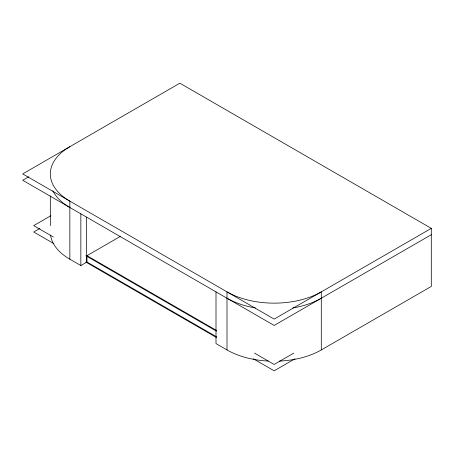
<?xml version="1.0" encoding="UTF-8"?>
<svg xmlns="http://www.w3.org/2000/svg" width="454" height="454" viewBox="0 0 454 454"><rect width="100%" height="100%" fill="white"/><g stroke="black" fill="none" stroke-linecap="round" stroke-linejoin="round"><path stroke-width="0.68" d="M28.84 176.731L22.7 180.272L274.148 325.444L431.3 234.712M50.893 215.712L33.698 225.638L53.328 236.971M39.844 228.447L33.698 231.988L53.941 243.679M86.345 256.033L120.736 236.182M50.525 235.013A66.676 38.494 0 0 0 69.848 259.211L80.846 265.562L86.975 262.02L216.598 336.862M431.3 228.362L274.148 319.094L22.7 173.922L179.852 83.19L431.3 228.362L431.3 286.429L321.29 349.943A66.676 38.494 0 0 1 279.375 361.1M293.795 353.116L274.148 364.46L254.518 353.127M295.026 358.756L274.148 370.81L253.292 358.768M86.975 255.67L216.598 330.506M85.84 255.738L216.49 331.17M85.84 262.094L216.49 337.521M268.263 361.066A66.676 38.494 0 0 1 227 349.943L216.002 343.593L216.002 291.871M321.29 349.943L321.29 291.871A66.676 38.494 0 0 1 227 291.871L227 349.943M86.975 256.379L86.975 262.02M86.345 217.046L86.345 262.384M80.846 213.845L80.846 265.562M69.848 259.211L69.848 201.139A66.676 38.494 0 0 1 69.848 146.704M50.32 195.861L50.32 225.615M69.848 207.495A66.676 38.494 0 0 1 52.823 190.72M321.29 298.227A66.676 38.494 0 0 1 292.875 307.948M255.42 307.948A66.676 38.494 0 0 1 227 298.227"/></g></svg>
